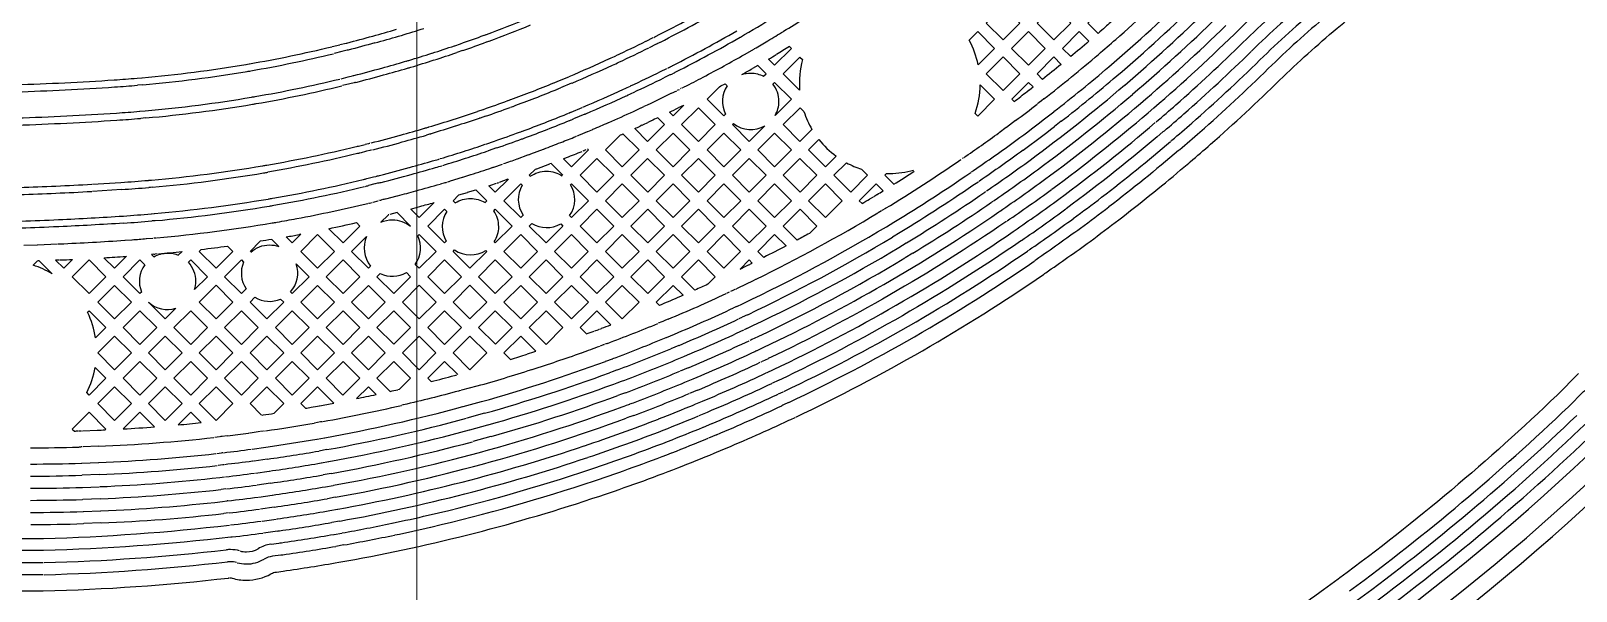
# Model space of a CAD drawing. Extents: x 3664 to 3837, y -413 to -292.
# Drawn here: x 3788.28 to 3798.01, y -335.32 to -331.79 of the extents above; entities that cross this region are included whole.
import ezdxf

# ---------------------------------------------------------------- set-up
doc = ezdxf.new("R2010")
doc.units = 0
doc.layers.add('gbr-dxf_layer0', color=7, linetype='Continuous')
doc.layers.add('gbr-outline-dxf_layer1', color=2, linetype='Continuous')
doc.layers.add('備註', color=1, linetype='Continuous', lineweight=9)

msp = doc.modelspace()

# ---------------------------------------------------------------- linework, layer by layer
at = {"layer": 'gbr-dxf_layer0', "color": 6}
for p, q in [((3792.1575, -331.8574), (3792.2036, -331.8349)), ((3792.2497, -332.0481), (3792.2896, -332.0288)), ((3791.6029, -332.1088), (3791.671, -332.0807)), ((3791.6882, -332.1223), (3791.6193, -332.1507)), ((3791.0993, -332.2989), (3791.1325, -332.287)), ((3791.6855, -332.3041), (3791.7555, -332.275)), ((3791.7718, -332.317), (3791.702, -332.346)), ((3790.3465, -332.5178), (3790.3883, -332.5071)), ((3790.3893, -332.5069), (3790.4097, -332.5018)), ((3791.1497, -332.5059), (3791.203, -332.4869)), ((3790.3986, -332.5509), (3790.3568, -332.5616)), ((3790.4004, -332.7228), (3790.4407, -332.7126)), ((3790.4415, -332.7124), (3790.4566, -332.7086)), ((3788.8547, -332.792), (3788.6718, -332.8034)), ((3788.6728, -332.7582), (3788.8502, -332.7472)), ((3789.0253, -332.7337), (3789.0334, -332.7331)), ((3789.0356, -332.778), (3789.028, -332.7787)), ((3789.0349, -332.733), (3789.041, -332.7323)), ((3789.0475, -332.7769), (3789.0381, -332.7779)), ((3790.4508, -332.7564), (3790.4106, -332.7666)), ((3789.045, -332.9448), (3789.0606, -332.9433)), ((3789.0665, -332.988), (3789.0477, -332.9898))]:
    msp.add_line(p, q, dxfattribs=at)
at = {"layer": 'gbr-dxf_layer0', "color": 5}
for p, q in [((3790.1811, -331.8914), (3790.2298, -331.8792)), ((3790.2416, -331.9226), (3790.1939, -331.9346)), ((3790.953, -331.8856), (3790.9887, -331.8732)), ((3791.0027, -331.916), (3790.9669, -331.9284)), ((3788.9546, -332.0898), (3788.984, -332.0873)), ((3788.9889, -332.132), (3788.9566, -332.1348)), ((3790.2375, -332.0933), (3790.282, -332.0822)), ((3790.292, -332.126), (3790.2475, -332.1372)), ((3790.2828, -332.082), (3790.3091, -332.0753)), ((3788.9705, -332.2987), (3789.004, -332.2957)), ((3789.0071, -332.3406), (3788.9762, -332.3434))]:
    msp.add_line(p, q, dxfattribs=at)
at = {"layer": 'gbr-dxf_layer0'}
for p, q in [((3792.7786, -331.9403), (3792.8407, -331.9045)), ((3793.1248, -332.1664), (3793.0211, -332.0627)), ((3792.318, -332.185), (3792.3508, -332.1692)), ((3792.3643, -332.1633), (3792.369, -332.1606)), ((3792.385, -332.1519), (3792.3952, -332.1466)), ((3794.5711, -332.1632), (3794.5845, -332.1529)), ((3794.6472, -332.2328), (3794.6325, -332.2442)), ((3794.6626, -332.2209), (3794.6477, -332.2324)), ((3792.0796, -332.2991), (3792.0908, -332.294)), ((3792.127, -332.2768), (3792.1446, -332.2685)), ((3792.3938, -332.2613), (3792.361, -332.277)), ((3794.6323, -332.2444), (3794.6221, -332.2526)), ((3794.6838, -332.3337), (3794.7256, -332.3012)), ((3791.7449, -332.4453), (3791.7897, -332.4265)), ((3791.7917, -332.4256), (3791.8113, -332.4175)), ((3792.1321, -332.3868), (3792.1209, -332.392)), ((3792.1898, -332.3595), (3792.1695, -332.3691)), ((3794.4258, -332.4009), (3794.3808, -332.4336)), ((3794.4839, -332.3576), (3794.4268, -332.4001)), ((3794.7719, -332.3617), (3794.7302, -332.3942)), ((3791.2, -332.6503), (3791.2536, -332.6312)), ((3791.3475, -332.5982), (3791.4145, -332.5741)), ((3791.4152, -332.5738), (3791.4229, -332.571)), ((3791.4245, -332.5704), (3791.4325, -332.5675)), ((3791.4329, -332.5674), (3791.5127, -332.5373)), ((3794.1449, -332.5997), (3794.1437, -332.6007)), ((3790.9275, -332.7372), (3791.0022, -332.714)), ((3791.0033, -332.7137), (3791.0549, -332.6976)), ((3791.2865, -332.7273), (3791.2329, -332.7464)), ((3791.5504, -332.6316), (3791.4676, -332.6629)), ((3790.9172, -332.7403), (3790.9256, -332.7378)), ((3791.0839, -332.795), (3791.0323, -332.8111)), ((3793.591, -332.8364), (3793.6119, -332.8238)), ((3790.4395, -332.8708), (3790.4701, -332.863)), ((3790.4835, -332.8596), (3790.489, -332.8583)), ((3793.566, -332.8511), (3793.5901, -332.8369)), ((3793.6652, -332.9103), (3793.6421, -332.9242)), ((3790.5332, -332.9523), (3790.4876, -332.9978)), ((3790.5389, -332.9508), (3790.5344, -332.952)), ((3793.6402, -332.9253), (3793.6184, -332.9382)), ((3793.6713, -333.0258), (3793.7183, -332.9972)), ((3788.8784, -333.1111), (3788.921, -333.1084)), ((3789.0133, -333.1008), (3789.0514, -333.0975)), ((3789.0595, -333.0969), (3789.0728, -333.0958)), ((3789.9847, -333.0732), (3789.9755, -333.075)), ((3790.3037, -333.1817), (3790.3979, -333.0875)), ((3793.757, -333.0629), (3793.71, -333.0914)), ((3788.2399, -333.1428), (3788.3249, -333.1396)), ((3788.3263, -333.1396), (3788.4524, -333.1344)), ((3789.0587, -333.1989), (3789.0433, -333.2002)), ((3789.0799, -333.1972), (3789.0667, -333.1983)), ((3793.75, -333.1563), (3793.7964, -333.1282)), ((3793.837, -333.1927), (3793.7887, -333.222)), ((3788.326, -333.2412), (3788.2983, -333.2689)), ((3788.4592, -333.2358), (3788.4404, -333.2366)), ((3788.4652, -333.2358), (3788.4598, -333.2358)), ((3792.7033, -333.4276), (3792.6885, -333.4347)), ((3792.7178, -333.4207), (3792.7038, -333.4273)), ((3792.7288, -333.5285), (3792.7651, -333.5112)), ((3792.7969, -333.5805), (3792.7629, -333.5967)), ((3791.8344, -333.6821), (3791.8553, -333.6748)), ((3791.8574, -333.6739), (3791.8634, -333.6716)), ((3791.8659, -333.6706), (3791.8775, -333.6664)), ((3792.2562, -333.6257), (3792.2346, -333.6346)), ((3792.2691, -333.6205), (3792.2569, -333.6254)), ((3792.2965, -333.6091), (3792.2706, -333.6198)), ((3792.7932, -333.6667), (3792.8304, -333.6493)), ((3791.913, -333.7616), (3791.9014, -333.7658)), ((3792.2856, -333.7239), (3792.3361, -333.703)), ((3792.3643, -333.7738), (3792.3137, -333.7947)), ((3792.8617, -333.7188), (3792.8245, -333.7362)), ((3792.8572, -333.805), (3792.8952, -333.7876)), ((3791.9035, -333.8736), (3791.9255, -333.8659)), ((3791.9259, -333.8657), (3791.9479, -333.8576)), ((3792.3441, -333.865), (3792.3949, -333.8438)), ((3792.9259, -333.8574), (3792.888, -333.8747)), ((3790.9539, -333.9625), (3790.9659, -333.9593)), ((3791.9498, -333.9381), (3791.9277, -333.9459)), ((3791.976, -333.9284), (3791.9514, -333.9376)), ((3792.4233, -333.9145), (3792.3724, -333.9357)), ((3792.4027, -334.0059), (3792.4541, -333.9845)), ((3790.5958, -334.0524), (3790.6047, -334.0504)), ((3791.0933, -334.0298), (3790.995, -334.0566)), ((3791.9558, -334.017), (3791.9749, -334.0101)), ((3791.9766, -334.0094), (3792.0028, -334)), ((3792.0024, -334.0812), (3791.9805, -334.0891)), ((3792.0275, -334.0721), (3792.0041, -334.0805)), ((3792.4825, -334.0552), (3792.4311, -334.0767)), ((3792.9904, -333.9958), (3792.9544, -334.0122)), ((3792.992, -334.079), (3793.0216, -334.0657)), ((3789.6643, -334.1407), (3789.7365, -334.2129)), ((3790.0497, -334.1637), (3790.0884, -334.1566)), ((3790.089, -334.1565), (3790.0988, -334.1545)), ((3790.6283, -334.1492), (3790.6194, -334.1512)), ((3791.0067, -334.1591), (3791.1212, -334.1279)), ((3792.0083, -334.1603), (3792.0267, -334.1536)), ((3792.0283, -334.153), (3792.0555, -334.1431)), ((3792.4614, -334.1469), (3792.5133, -334.1252)), ((3789.7411, -334.2123), (3789.744, -334.2118)), ((3790.1082, -334.2563), (3790.0694, -334.2634)), ((3790.1179, -334.2543), (3790.1103, -334.2559)), ((3791.1402, -334.2017), (3791.0286, -334.2321)), ((3791.0476, -334.3062), (3791.1623, -334.2747)), ((3792.0542, -334.2247), (3792.0331, -334.2323)), ((3792.0806, -334.215), (3792.056, -334.224)), ((3792.5418, -334.1959), (3792.4899, -334.2176)), ((3792.5191, -334.2883), (3792.5725, -334.2659)), ((3788.5883, -334.3125), (3788.5951, -334.3123)), ((3788.5966, -334.3123), (3788.6025, -334.3121)), ((3789.473, -334.3495), (3789.4422, -334.3533)), ((3789.5205, -334.3442), (3789.4899, -334.3478)), ((3789.7276, -334.3169), (3789.6642, -334.3258)), ((3789.7489, -334.3138), (3789.7326, -334.3161)), ((3789.7559, -334.3128), (3789.7536, -334.3131)), ((3790.0867, -334.364), (3790.1337, -334.3553)), ((3791.1814, -334.3485), (3791.0666, -334.38)), ((3792.601, -334.3366), (3792.5501, -334.3579)), ((3788.5989, -334.4139), (3788.5878, -334.4141)), ((3788.6075, -334.4136), (3788.6017, -334.4138)), ((3788.7073, -334.4095), (3788.6131, -334.4133)), ((3789.455, -334.4544), (3789.485, -334.4507)), ((3789.6769, -334.4269), (3789.7635, -334.4147)), ((3790.1463, -334.4305), (3790.0993, -334.4392)), ((3788.605, -334.5157), (3788.7093, -334.5116)), ((3789.4929, -334.5265), (3789.463, -334.5302)), ((3789.7728, -334.4903), (3789.6896, -334.5021)), ((3789.6992, -334.5779), (3789.7848, -334.5659)), ((3790.1134, -334.5141), (3790.1589, -334.5058)), ((3788.7146, -334.5876), (3788.6067, -334.5919)), ((3788.6104, -334.6681), (3788.7154, -334.664)), ((3789.4741, -334.6057), (3789.5035, -334.6021)), ((3789.7941, -334.6415), (3789.7085, -334.6535)), ((3790.1746, -334.5804), (3790.1258, -334.5893)), ((3790.1402, -334.6642), (3790.1882, -334.6555)), ((3788.7207, -334.74), (3788.612, -334.7443)), ((3789.5114, -334.6779), (3789.4821, -334.6815)), ((3789.492, -334.7572), (3789.5182, -334.754)), ((3789.72, -334.7291), (3789.8042, -334.7171)), ((3790.2005, -334.7307), (3790.1525, -334.7394)), ((3788.6158, -334.8205), (3788.7238, -334.8162)), ((3789.5294, -334.8294), (3789.4997, -334.833)), ((3789.817, -334.7922), (3789.7294, -334.8047)), ((3789.7409, -334.8802), (3789.8282, -334.8679)), ((3790.1669, -334.8143), (3790.2155, -334.8056)), ((3788.7255, -334.8924), (3788.6174, -334.8967)), ((3789.8376, -334.9435), (3789.7502, -334.9558)), ((3790.2277, -334.8808), (3790.1791, -334.8895)), ((3790.1934, -334.9644), (3790.2424, -334.9557)), ((3782.8047, -334.9899), (3788.3629, -334.9899)), ((3789.7968, -335.0265), (3789.8463, -335.0194)), ((3790.2544, -335.031), (3790.2054, -335.0397)), ((3788.3615, -335.0661), (3782.8033, -335.0661)), ((3782.8047, -335.1423), (3788.3629, -335.1423)), ((3789.8593, -335.0945), (3789.8064, -335.1021)), ((3788.3615, -335.2185), (3782.8033, -335.2185))]:
    msp.add_line(p, q, dxfattribs=at)
at = {"layer": 'gbr-dxf_layer0', "linetype": 'Continuous'}
for points in [[(3822.6262, -324.4827, -0.006517), (3822.6262, -324.4869), (3822.6262, -331.107, -0.014829), (3822.6265, -331.1174, -0.014825), (3822.6262, -331.1278), (3822.6262, -333.1459, -0.414217), (3821.8297, -333.9424), (3800.7131, -333.9424, 0.196007), (3798.8231, -334.7131, -0.196002), (3788.4083, -338.9589), (3782.908, -338.9589, -0.196002), (3772.4932, -334.7131, 0.196006), (3770.6032, -333.9424), (3741.237, -333.9424)], [(3795.5235, -332.6685), (3795.575, -332.6249, 0.007181), (3795.5844, -332.6168, 0.003762), (3795.7122, -332.5068, 0.013202), (3796.147, -332.1027, -0.019188), (3796.5084, -331.7758, -0.017376), (3796.8562, -331.504, -0.028643), (3797.467, -331.1116, -0.025765), (3798.0528, -330.82)], [(3795.0725, -332.0178, 0.016929), (3795.5949, -331.5402, -0.039633), (3796.3405, -330.9042)], [(3795.1717, -332.1336, 0.016939), (3795.702, -331.6487, -0.039703), (3796.4307, -331.0274)], [(3792.9289, -331.9706), (3792.9672, -332.0088), (3793.0732, -331.9029), (3793.0613, -331.891, -0.002666), (3792.9785, -331.941)], [(3792.7599, -332.0675, -0.08125), (3792.8166, -332.0582, -0.119612), (3792.898, -332.078), (3792.9133, -332.0627), (3792.8608, -332.0102), (3792.8284, -332.0289)], [(3793.0211, -332.0627), (3793.127, -331.9568), (3793.1433, -331.973, 0.085967), (3793.1248, -332.1664)], [(3792.9699, -332.3259, 0.133358), (3792.9944, -332.236, 0.166774), (3792.9569, -332.1269)], [(3794.4598, -332.2225), (3794.4747, -332.2374, 0.002585), (3794.5581, -332.1736), (3794.5696, -332.1644)], [(3791.8137, -332.4165, 0.009631), (3791.8181, -332.4147, -0.030326), (3791.8236, -332.4121, 0.002935), (3791.9206, -332.3704)], [(3792.0869, -332.4075), (3792.1679, -332.4884), (3792.2741, -332.3822), (3792.2316, -332.3397, -0.001278), (3792.1913, -332.3587)], [(3792.7015, -332.3823), (3792.7074, -332.3764, 0.306932), (3792.9065, -332.3894)], [(3795.4189, -332.4238, -0.011017), (3795.4126, -332.4289, -0.017723), (3794.8025, -332.9132)], [(3791.6219, -332.4949, 0.002787), (3791.715, -332.4579, -0.030504), (3791.7206, -332.4553)], [(3791.7264, -332.4529, -0.043858), (3791.7345, -332.4495, 0.002841), (3791.7441, -332.4456)], [(3794.5314, -332.5445, -0.007966), (3794.2576, -332.7381, 0.014724), (3794.2524, -332.7421)], [(3795.5177, -332.5398, -0.00794), (3795.5096, -332.5466, -0.012639), (3795.0722, -332.9012)], [(3791.0558, -332.6973, 0.004254), (3791.1849, -332.6551, -0.032257), (3791.191, -332.653, 0.017147), (3791.1994, -332.6505)], [(3791.4226, -332.7021), (3791.4289, -332.7084, -0.154617), (3791.5313, -332.676, -0.14904), (3791.6305, -332.7062)], [(3793.8426, -332.6723, -0.066884), (3793.6923, -332.6925, -0.009735), (3793.6704, -332.692), (3793.6604, -332.7021)], [(3793.6604, -332.7021), (3793.7172, -332.7588, 0.003759), (3793.8468, -332.6765)], [(3794.2045, -332.6826, -0.022082), (3794.2071, -332.6807, -0.010991), (3794.2136, -332.6758)], [(3794.9534, -333.1182, 0.005043), (3795.1342, -332.9821, 0.011119), (3795.5236, -332.6685)], [(3790.9432, -332.8621), (3790.9569, -332.8758, -0.142879), (3791.0525, -332.8479, -0.135679), (3791.1438, -332.8732), (3791.1549, -332.8621), (3791.0869, -332.7941)], [(3794.2487, -332.7447, -0.023403), (3794.246, -332.7468, -0.013802), (3793.7578, -333.0624)], [(3793.7975, -333.1275, 0.013845), (3794.2907, -332.8086, -0.005437), (3794.2968, -332.8042)], [(3790.5158, -332.8517, -0.018186), (3790.5192, -332.8508), (3790.5917, -332.8319)], [(3790.6758, -332.9144, 0.001692), (3790.7342, -332.8984, 0.002762), (3790.8239, -332.8735)], [(3792.9601, -333.9259, 0.039983), (3794.4702, -333.0558, -0.047598), (3794.4759, -333.0513, 0.007911), (3794.7574, -332.8517)], [(3793.5006, -332.8619), (3793.5183, -332.8797, 0.001368), (3793.5648, -332.8518)], [(3790.4876, -332.9978, -0.105619), (3790.5602, -332.9823, -0.175292), (3790.674, -333.0235)], [(3792.8955, -333.7875, 0.039855), (3794.38, -332.9325, -0.008237), (3794.3854, -332.9284)], [(3794.426, -332.9933, -0.021145), (3794.4234, -332.9951, -0.039884), (3792.9273, -333.8567)], [(3788.4571, -333.1342), (3788.4662, -333.1342, 0.005405), (3788.8766, -333.1112)], [(3789.8452, -333.1505), (3789.8006, -333.1059, -0.002036), (3789.7281, -333.1177), (3789.6643, -333.1816)], [(3790.3979, -333.0875, 0.286125), (3790.4235, -333.2738), (3790.4097, -333.2877), (3790.3037, -333.1817)], [(3794.5202, -333.1135, -0.036943), (3794.5158, -333.1169, -0.040069), (3792.9919, -333.9951)], [(3794.8928, -333.0362, -0.007682), (3794.6139, -333.2342, -0.018214), (3794.6028, -333.2424)], [(3789.0433, -333.2002), (3789.0584, -333.2153, -0.129024), (3789.1457, -333.1924, -0.097333), (3789.2129, -333.2056), (3789.2363, -333.1823)], [(3789.6688, -333.1861, -0.184441), (3789.7873, -333.1408, -0.083203), (3789.8452, -333.1505)], [(3793.039, -333.1473, -0.003858), (3792.8988, -333.2193), (3792.8612, -333.1817)], [(3793.1004, -334.2254, 0.040089), (3794.6605, -333.3265, 0.014722), (3794.6742, -333.3164, 0.007609), (3794.9531, -333.1185)], [(3789.3156, -333.4225, 0.074792), (3789.3235, -333.3702, 0.188156), (3789.2765, -333.2498)], [(3792.3907, -333.4582, -0.003565), (3792.257, -333.5155), (3792.2422, -333.5217), (3792.2219, -333.5013)], [(3795.088, -336.8932, 0.071775), (3798.4378, -334.4461, -0.196004), (3800.5886, -333.5688), (3818.5752, -333.5688, -0.039333), (3818.8253, -333.5889, 0.026073), (3819.025, -333.6122, 0.028754), (3819.0905, -333.6161)], [(3791.7424, -333.6613), (3791.7823, -333.7012, 0.001295), (3791.8303, -333.6836)], [(3791.8958, -333.768), (3791.8943, -333.7687, -0.031751), (3791.8883, -333.7709), (3791.8689, -333.7776)], [(3791.2628, -333.8209), (3791.3036, -333.8617, 0.00272), (3791.4091, -333.8285)], [(3792.455, -333.9841, 0.009864), (3792.843, -333.8122, -0.017191), (3792.8561, -333.8055)], [(3796.5879, -335.3198, 0.032208), (3797.9649, -334.16), (3798.0604, -334.0645, -0.092767), (3798.0719, -334.0565, -0.023334), (3798.3217, -333.8355)], [(3790.4634, -333.9807), (3790.5464, -334.0637, 0.001246), (3790.5942, -334.0528)], [(3798.0296, -333.9514), (3797.8934, -334.0873, -0.0322), (3796.5269, -335.2384), (3796.5147, -335.2475), (3796.4238, -335.3138, -0.005662), (3796.167, -335.4947, -0.040494), (3794.2214, -336.6161), (3794.1982, -336.6267, -0.007938), (3793.7967, -336.8081, -0.002894), (3793.6496, -336.8708), (3793.5988, -336.8919, -0.008961), (3793.136, -337.0743), (3793.102, -337.0865, -0.04422), (3790.7367, -337.7311), (3790.6798, -337.741), (3790.5978, -337.755)], [(3790.7833, -333.9808), (3790.8043, -334.0018, 0.003695), (3790.9502, -333.9636)], [(3792.9157, -333.9465, -0.038013), (3792.9207, -333.9438), (3792.9598, -333.926)], [(3789.7479, -334.2113, 0.001703), (3789.8155, -334.2015), (3789.8763, -334.1407), (3789.7703, -334.0348), (3789.6643, -334.1407)], [(3790.9935, -334.057), (3790.9843, -334.0595, -0.033476), (3790.9779, -334.0614, -0.008666), (3790.63, -334.1488)], [(3792.9522, -334.0135, -0.032739), (3792.9478, -334.0157, -0.010086), (3792.5427, -334.1955)], [(3789.984, -334.1407), (3790.0133, -334.17, 0.000949), (3790.0488, -334.1639)], [(3793.0544, -334.1344), (3793.0237, -334.1483, -0.015123), (3793.0136, -334.1535)], [(3788.7032, -334.308, 0.001243), (3788.752, -334.3059), (3788.7573, -334.3006), (3788.6513, -334.1946), (3788.5454, -334.3005)], [(3792.5876, -334.4528), (3792.6415, -334.4302, 0.010107), (3793.0568, -334.2458)], [(3788.5454, -334.3005), (3788.5582, -334.3133, 0.000748), (3788.5851, -334.3125)], [(3788.6087, -334.3118, -0.015864), (3788.6117, -334.3117), (3788.7016, -334.3081)], [(3789.5394, -335.2384, -0.073026), (3789.5513, -335.2402, 0.071172), (3789.6416, -335.2531, 0.125485), (3789.7959, -335.2137, 0.018871), (3789.8051, -335.2087, -0.098204), (3789.8203, -335.2033, 0.019068), (3789.8307, -335.2016), (3789.8729, -335.1955, 0.007885), (3790.2229, -335.1401), (3790.2739, -335.1312, 0.036587), (3791.866, -334.7228, 0.012244), (3792.357, -334.5455, 0.005531), (3792.5874, -334.4528)], [(3789.6856, -334.5028, -0.035931), (3789.6802, -334.5035, -0.004248), (3789.5032, -334.5256)], [(3779.4063, -334.7883, 0.01338), (3779.9857, -334.9536, 0.008369), (3780.3519, -335.0418, 0.056686), (3782.8013, -335.3204), (3788.3621, -335.3204)], [(3789.8334, -334.8672, -0.0222), (3789.8366, -334.8666, 0.007644), (3790.1659, -334.8144)], [(3789.5494, -334.9809, -0.009048), (3789.5428, -334.9815, -0.022811), (3788.3639, -335.0661)], [(3788.3623, -335.3207, 0.022125), (3789.5284, -335.2394, 0.012255), (3789.5351, -335.2386)]]:
    msp.add_lwpolyline(points, format="xyb", dxfattribs=at)
for points in [[(3794.2999, -331.743), (3794.4059, -331.637), (3794.5118, -331.7429), (3794.4058, -331.8489)], [(3794.6196, -331.7429), (3794.7256, -331.6369), (3794.8316, -331.743), (3794.7256, -331.8489)], [(3794.4597, -331.9028), (3794.5657, -331.7968), (3794.6717, -331.9028), (3794.5657, -332.0088)], [(3794.2999, -332.0626), (3794.4058, -331.9567), (3794.5119, -332.0627), (3794.4059, -332.1686)], [(3792.3818, -332.3822), (3792.4877, -332.2763), (3792.5937, -332.3823), (3792.4878, -332.4882)], [(3792.2218, -332.5423), (3792.328, -332.4361), (3792.4339, -332.5421), (3792.3277, -332.6483)], [(3792.5417, -332.5421), (3792.6476, -332.4362), (3792.7536, -332.5422), (3792.6477, -332.6482)], [(3792.8614, -332.5422), (3792.9673, -332.4364), (3793.0732, -332.5423), (3792.9673, -332.6482)], [(3791.7424, -332.7021), (3791.8484, -332.5961), (3791.9543, -332.702), (3791.8483, -332.808)], [(3792.062, -332.702), (3792.1679, -332.5962), (3792.2738, -332.7021), (3792.168, -332.808)], [(3792.3816, -332.7021), (3792.4878, -332.596), (3792.5938, -332.702), (3792.4877, -332.8082)], [(3792.7016, -332.7021), (3792.8075, -332.5961), (3792.9134, -332.702), (3792.8075, -332.808)], [(3793.0212, -332.702), (3793.127, -332.5962), (3793.233, -332.7022), (3793.1272, -332.808)], [(3791.9022, -332.8619), (3792.0081, -332.7559), (3792.1141, -332.8619), (3792.0081, -332.9678)], [(3792.2219, -332.8619), (3792.3277, -332.756), (3792.4338, -332.8621), (3792.3279, -332.9679)], [(3792.5416, -332.8621), (3792.6477, -332.7559), (3792.7536, -332.8619), (3792.6475, -332.968)], [(3792.8614, -332.8619), (3792.9673, -332.7559), (3793.0733, -332.8619), (3792.9673, -332.9679)], [(3793.181, -332.8619), (3793.2869, -332.756), (3793.3928, -332.8619), (3793.2869, -332.9678)], [(3791.7423, -333.0218), (3791.8483, -332.9158), (3791.9542, -333.0217), (3791.8482, -333.1277)], [(3792.062, -333.0217), (3792.168, -332.9157), (3792.2741, -333.0218), (3792.1681, -333.1278)], [(3792.3818, -333.0218), (3792.4877, -332.916), (3792.5936, -333.0219), (3792.4877, -333.1277)], [(3792.7013, -333.0219), (3792.8075, -332.9157), (3792.9134, -333.0218), (3792.8073, -333.1279)], [(3789.9841, -333.1816), (3790.0899, -333.0757), (3790.1959, -333.1817), (3790.0901, -333.2876)], [(3791.2627, -333.1816), (3791.3686, -333.0758), (3791.4746, -333.1817), (3791.3687, -333.2876)], [(3791.5823, -333.1817), (3791.6884, -333.0757), (3791.7943, -333.1816), (3791.6882, -333.2877)], [(3791.9021, -333.1816), (3792.0081, -333.0756), (3792.1142, -333.1817), (3792.0082, -333.2877)], [(3792.2219, -333.1817), (3792.3279, -333.0757), (3792.4338, -333.1816), (3792.3278, -333.2876)], [(3792.5416, -333.1816), (3792.6475, -333.0757), (3792.7535, -333.1817), (3792.6476, -333.2876)], [(3788.5453, -333.3415), (3788.6513, -333.2355), (3788.7573, -333.3415), (3788.6513, -333.4475)], [(3790.1439, -333.3415), (3790.2498, -333.2356), (3790.3558, -333.3416), (3790.2499, -333.4474)], [(3790.7833, -333.3414), (3790.8892, -333.2356), (3790.995, -333.3414), (3790.8892, -333.4473)], [(3791.1028, -333.3415), (3791.2088, -333.2355), (3791.3148, -333.3415), (3791.2088, -333.4475)], [(3791.4226, -333.3415), (3791.5284, -333.2356), (3791.6344, -333.3415), (3791.5285, -333.4474)], [(3791.7421, -333.3415), (3791.8482, -333.2355), (3791.9543, -333.3416), (3791.8482, -333.4477)], [(3792.0621, -333.3416), (3792.1681, -333.2356), (3792.274, -333.3415), (3792.168, -333.4475)], [(3788.7052, -333.5014), (3788.8112, -333.3954), (3788.9172, -333.5014), (3788.8112, -333.6074)], [(3789.3445, -333.5014), (3789.4505, -333.3953), (3789.5566, -333.5013), (3789.4505, -333.6074)], [(3789.9841, -333.5014), (3790.0901, -333.3954), (3790.196, -333.5013), (3790.09, -333.6073)], [(3790.3038, -333.5013), (3790.4097, -333.3955), (3790.5156, -333.5014), (3790.4097, -333.6073)], [(3790.6233, -333.5014), (3790.7294, -333.3953), (3790.8353, -333.5012), (3790.7292, -333.6072)], [(3790.9431, -333.5012), (3791.0489, -333.3953), (3791.155, -333.5014), (3791.0491, -333.6072)], [(3791.2627, -333.5014), (3791.3687, -333.3954), (3791.4746, -333.5013), (3791.3686, -333.6073)], [(3791.5824, -333.5013), (3791.6882, -333.3954), (3791.7944, -333.5015), (3791.6885, -333.6074)], [(3791.9021, -333.5015), (3792.0082, -333.3954), (3792.1141, -333.5013), (3792.008, -333.6074)], [(3788.8651, -333.6612), (3788.9711, -333.5553), (3789.077, -333.6611), (3788.971, -333.7671)], [(3789.1847, -333.6611), (3789.2906, -333.5552), (3789.3966, -333.6612), (3789.2907, -333.7672)], [(3789.5044, -333.6612), (3789.6104, -333.5552), (3789.7165, -333.6612), (3789.6104, -333.7672)], [(3789.8242, -333.6612), (3789.9302, -333.5552), (3790.0361, -333.6612), (3789.9301, -333.7671)], [(3790.1439, -333.6612), (3790.2499, -333.5552), (3790.3558, -333.6611), (3790.2499, -333.7671)], [(3790.4636, -333.6611), (3790.5695, -333.5553), (3790.6753, -333.6611), (3790.5694, -333.767)], [(3790.7831, -333.6611), (3790.8892, -333.555), (3790.9952, -333.6611), (3790.8891, -333.7672)], [(3791.103, -333.6611), (3791.2088, -333.5552), (3791.3147, -333.6611), (3791.2089, -333.767)], [(3791.4225, -333.6611), (3791.5285, -333.5552), (3791.6346, -333.6613), (3791.5286, -333.7673)], [(3788.7053, -333.821), (3788.8112, -333.7151), (3788.9171, -333.821), (3788.8112, -333.9269)], [(3789.0248, -333.821), (3789.1308, -333.715), (3789.2369, -333.821), (3789.1309, -333.927)], [(3789.3446, -333.821), (3789.4505, -333.7151), (3789.5566, -333.8211), (3789.4506, -333.927)], [(3789.6643, -333.8211), (3789.7703, -333.7151), (3789.8763, -333.821), (3789.7703, -333.927)], [(3789.984, -333.821), (3790.09, -333.715), (3790.196, -333.821), (3790.09, -333.927)], [(3790.3037, -333.821), (3790.4097, -333.715), (3790.5155, -333.8208), (3790.4095, -333.9268)], [(3790.6233, -333.8208), (3790.7292, -333.715), (3790.8352, -333.8211), (3790.7294, -333.9269)], [(3790.943, -333.8211), (3791.0491, -333.715), (3791.155, -333.8209), (3791.0489, -333.9269)], [(3788.8651, -333.9808), (3788.971, -333.8749), (3789.077, -333.9809), (3788.9711, -334.0868)], [(3789.1847, -333.9809), (3789.2907, -333.8749), (3789.3967, -333.9809), (3789.2908, -334.0869)], [(3789.5045, -333.9809), (3789.6104, -333.875), (3789.7164, -333.9809), (3789.6104, -334.0868)], [(3789.8241, -333.9809), (3789.9301, -333.8749), (3790.0361, -333.9809), (3789.9301, -334.0869)], [(3790.1439, -333.9809), (3790.2499, -333.8749), (3790.3556, -333.9807), (3790.2496, -334.0866)], [(3788.7051, -334.1407), (3788.8112, -334.0347), (3788.9172, -334.1407), (3788.8112, -334.2467)], [(3789.025, -334.1407), (3789.1309, -334.0348), (3789.2369, -334.1408), (3789.131, -334.2467)], [(3789.3446, -334.1408), (3789.4506, -334.0348), (3789.5565, -334.1407), (3789.4505, -334.2467)]]:
    msp.add_lwpolyline(points, close=True, dxfattribs=at)
for points in [[(3794.9394, -331.743), (3795.0452, -331.6371), (3795.1169, -331.7087, -0.002236), (3795.0491, -331.7688, -0.001491), (3795.0043, -331.8079)], [(3794.7795, -331.9028), (3794.8855, -331.7968), (3794.9464, -331.8577, -0.003684), (3794.8313, -331.9546)], [(3794.6196, -332.0627), (3794.7256, -331.9567), (3794.7722, -332.0033, -0.003692), (3794.6547, -332.0978)], [(3792.5416, -332.2225), (3792.6201, -332.1439, 0.001163), (3792.6557, -332.1248), (3792.6685, -332.1376, 0.272087), (3792.6585, -332.3175), (3792.6476, -332.3284)], [(3793.0211, -332.3825), (3793.1271, -332.2765), (3793.1516, -332.301, 0.054225), (3793.2024, -332.4131), (3793.127, -332.4884)], [(3791.9022, -332.5423), (3791.9965, -332.448, 0.000621), (3792.0126, -332.4409), (3792.114, -332.5423), (3792.0081, -332.6482)], [(3793.1809, -332.5423), (3793.2463, -332.4769, 0.066139), (3793.3541, -332.5811), (3793.2869, -332.6483)], [(3793.3408, -332.7022), (3793.4199, -332.623, 0.045426), (3793.5146, -332.664), (3793.5527, -332.7021), (3793.4467, -332.8081)], [(3791.2627, -332.8621), (3791.3688, -332.756), (3791.3774, -332.7647, 0.286599), (3791.3837, -332.9529), (3791.3686, -332.968)], [(3791.6767, -332.9561, 0.298571), (3791.6831, -332.7613), (3791.6885, -332.756), (3791.7944, -332.8619), (3791.6884, -332.9679)], [(3790.7833, -333.0219), (3790.8893, -332.9159), (3790.9029, -332.9296, 0.285031), (3790.8999, -333.1171), (3790.8892, -333.1278)], [(3791.1993, -332.9254), (3791.2088, -332.916), (3791.3147, -333.0219), (3791.2088, -333.1277), (3791.2024, -333.1213, 0.142876), (3791.2303, -333.0257, 0.150996)], [(3793.0212, -333.0218), (3793.1272, -332.9158), (3793.2331, -333.0217), (3793.186, -333.0688, -0.002148), (3793.1094, -333.11)], [(3790.1603, -333.0383, 0.004872), (3790.3343, -333.0002), (3790.3559, -333.0218), (3790.2498, -333.1279)], [(3791.4225, -333.0219), (3791.4388, -333.0056, 0.274688), (3791.6204, -333.0076), (3791.6345, -333.0218), (3791.5284, -333.1279)], [(3790.7051, -333.2632, 0.271327), (3790.721, -333.0842), (3790.7294, -333.0758), (3790.8353, -333.1817), (3790.7294, -333.2876)], [(3789.3447, -333.1817), (3789.3574, -333.1689, 0.004564), (3789.5229, -333.148), (3789.5565, -333.1816), (3789.4505, -333.2876)], [(3790.9431, -333.1817), (3790.9522, -333.1725, 0.301336), (3791.1486, -333.1753), (3791.1549, -333.1816), (3791.0489, -333.2876)], [(3788.8651, -333.3415), (3788.9709, -333.2356), (3789.0015, -333.2662, 0.258833), (3788.9811, -333.4375), (3788.9711, -333.4475)], [(3789.5044, -333.3414), (3789.6104, -333.2354), (3789.6238, -333.2488, 0.254473), (3789.6399, -333.418), (3789.6104, -333.4474)], [(3792.3817, -333.3415), (3792.4877, -333.2355), (3792.5937, -333.3415), (3792.5464, -333.3887, -0.002193), (3792.4655, -333.4253)], [(3790.4635, -333.3416), (3790.4843, -333.3209, 0.245099), (3790.6486, -333.3144), (3790.6756, -333.3414), (3790.5695, -333.4475)], [(3789.6643, -333.5013), (3789.695, -333.4706, 0.241848), (3789.8571, -333.4821), (3789.8763, -333.5014), (3789.7703, -333.6073)]]:
    msp.add_lwpolyline(points, format="xyb", close=True, dxfattribs=at)
at = {"layer": 'gbr-dxf_layer0', "color": 5, "linetype": 'Continuous'}
for points in [[(3790.2307, -331.8789), (3790.2688, -331.8695, -0.063468), (3790.2743, -331.8686, 0.005242), (3790.437, -331.8248)], [(3790.4499, -331.8679, -0.005396), (3790.2816, -331.9132, -0.057019), (3790.2766, -331.9139), (3790.2424, -331.9224)], [(3790.3294, -332.117, -0.011462), (3790.3191, -332.1192), (3790.2929, -332.1258)]]:
    msp.add_lwpolyline(points, format="xyb", dxfattribs=at)
at = {"layer": 'gbr-dxf_layer0', "linetype": 'Continuous'}
for points in [[(3794.1921, -331.8508), (3794.2461, -331.7969), (3794.3519, -331.9028), (3794.2492, -332.0055)], [(3792.9569, -332.1269), (3792.9672, -332.1166), (3793.0732, -332.2226), (3792.9699, -332.3259)], [(3794.2615, -332.132), (3794.352, -332.2225), (3794.246, -332.3285), (3794.2294, -332.3119)], [(3794.5851, -332.1524), (3794.5944, -332.1452), (3794.5657, -332.1166), (3794.4598, -332.2225)], [(3792.3044, -332.3047), (3792.328, -332.3283), (3792.3961, -332.2602)], [(3792.9065, -332.3894), (3792.8075, -332.4884), (3792.7015, -332.3823)], [(3791.6346, -332.7021), (3791.5603, -332.6278), (3791.5526, -332.6308)], [(3791.638, -332.5977), (3791.6885, -332.6482), (3791.7945, -332.5422), (3791.7891, -332.5369)], [(3791.1683, -332.7677), (3791.2088, -332.8082), (3791.2913, -332.7256)], [(3791.4658, -332.6635), (3791.4587, -332.6661), (3791.4226, -332.7021)], [(3791.0309, -332.8115), (3790.977, -332.8282), (3790.9432, -332.8621)], [(3793.6507, -332.8001), (3793.6065, -332.7559), (3793.5006, -332.8619)], [(3790.8239, -332.8735), (3790.7294, -332.968), (3790.6758, -332.9144)], [(3790.6755, -333.0219), (3790.5908, -332.9372), (3790.5443, -332.9493)], [(3789.8925, -333.0901), (3789.9302, -333.1277), (3789.9847, -333.0732)], [(3792.8612, -333.1817), (3792.9673, -333.0756), (3793.039, -333.1473)], [(3788.7449, -333.2213), (3788.8112, -333.2876), (3788.8864, -333.2124)], [(3788.4182, -333.3221), (3788.3369, -333.2408), (3788.3288, -333.2411)], [(3788.4404, -333.2366), (3788.4914, -333.2876), (3788.5469, -333.2321)], [(3789.2765, -333.2498), (3789.2908, -333.2355), (3789.3967, -333.3414), (3789.3156, -333.4225)], [(3789.9554, -333.2607), (3790.0362, -333.3415), (3789.9302, -333.4475), (3789.9199, -333.4371)], [(3792.8269, -333.2552), (3792.8073, -333.2356), (3792.7502, -333.2927)], [(3792.2219, -333.5013), (3792.3278, -333.3954), (3792.3907, -333.4582)], [(3789.1979, -333.5402), (3789.1308, -333.6073), (3789.0251, -333.5012)], [(3788.6416, -333.565), (3788.6513, -333.5552), (3788.7573, -333.6612), (3788.6917, -333.7269)], [(3791.9367, -333.6439), (3791.8482, -333.5554), (3791.7424, -333.6613)], [(3791.4643, -333.8107), (3791.3686, -333.715), (3791.2628, -333.8209)], [(3790.6063, -334.05), (3790.6755, -333.9808), (3790.5694, -333.8747), (3790.4634, -333.9807)], [(3790.9718, -333.9576), (3790.8891, -333.8749), (3790.7833, -333.9808)], [(3788.6893, -333.9128), (3788.7573, -333.9808), (3788.6513, -334.0868), (3788.6358, -334.0714)], [(3790.1924, -334.1372), (3790.09, -334.0348), (3789.984, -334.1407)], [(3790.3349, -334.1091), (3790.4095, -334.0346), (3790.4582, -334.0832)], [(3788.8656, -334.3001), (3788.9711, -334.1945), (3789.0635, -334.2869)], [(3789.2109, -334.2746), (3789.2908, -334.1947), (3789.3564, -334.2603)], [(3793.057, -334.2458), (3793.069, -334.2397), (3793.0964, -334.2272)]]:
    msp.add_lwpolyline(points, dxfattribs=at)
at = {"layer": 'gbr-dxf_layer0', "color": 6, "linetype": 'Continuous'}
for points in [[(3792.226, -331.8742, -0.046987), (3792.2222, -331.8759), (3792.1766, -331.8982)], [(3791.1469, -332.3296), (3791.113, -332.3418, -0.06914), (3791.107, -332.3435, -0.005142), (3790.9572, -332.3929)], [(3790.9563, -332.3932, -0.004564), (3790.8043, -332.4402, -0.056189), (3790.7997, -332.4421, -0.004968), (3790.7749, -332.4491)], [(3790.7859, -332.399, -0.053272), (3790.7904, -332.3974, 0.004621), (3790.9435, -332.35)], [(3791.2172, -332.5295), (3791.1645, -332.5484, -0.060985), (3791.1593, -332.5499)], [(3790.3564, -332.5617, -0.003809), (3790.3472, -332.5642, -0.068854), (3790.3412, -332.5654, -0.016463), (3789.7774, -332.6822)], [(3790.4299, -332.5436, -0.004125), (3790.4197, -332.5457), (3790.3993, -332.5508)], [(3790.861, -332.5976, -0.038777), (3790.8643, -332.5965, 0.004231), (3791.0078, -332.5519)], [(3790.4778, -332.7501, -0.003404), (3790.4668, -332.7524), (3790.4517, -332.7562)], [(3788.868, -333.0035, -0.005385), (3788.4614, -333.0263, -0.05969), (3788.4561, -333.0263, -0.003093), (3788.2229, -333.0353)]]:
    msp.add_lwpolyline(points, format="xyb", dxfattribs=at)
msp.add_lwpolyline([(3792.3121, -332.0683), (3792.3083, -332.0698), (3792.2704, -332.0881)], dxfattribs=at)
at = {"layer": 'gbr-dxf_layer0'}
for centre, radius, start, end in [((3800.5908, -336.6441), 6.7609, 129.97988, 134.3801), ((3788.2825, -324.0632), 10.3565, 311.28443, 314.35753), ((3800.5886, -336.646), 6.6845, 129.95516, 134.35306), ((3788.29, -324.0694), 9.0604, 301.49975, 303.46266), ((3788.2805, -324.0652), 10.5345, 310.4964, 314.37848), ((3800.5887, -336.646), 6.6083, 129.96053, 134.35445), ((3800.5865, -336.648), 6.5318, 129.92975, 134.32417), ((3788.2814, -324.0644), 10.687, 310.49106, 314.37449), ((3800.5864, -336.648), 6.4556, 129.93235, 134.32458), ((3788.2833, -324.0801), 9.0547, 300.83967, 301.56468), ((3793.6923, -332.1233), 0.5692, 11.93994, 28.59396), ((3788.2851, -324.0608), 10.3565, 310.46559, 311.26041), ((3788.2822, -324.0634), 10.7633, 310.48708, 314.36989), ((3788.2822, -324.0634), 10.8395, 310.48494, 314.36897), ((3788.2945, -324.0677), 9.0601, 297.78605, 299.66044), ((3788.2754, -324.0848), 9.0548, 300.28043, 300.88703), ((3788.2755, -324.0847), 9.1564, 300.54483, 300.89616), ((3788.2838, -324.0624), 10.3562, 308.02543, 310.4732), ((3788.2793, -324.0661), 10.9159, 311.37122, 314.39131), ((3788.2793, -324.0662), 10.9921, 311.36868, 314.39004), ((3788.2945, -324.0677), 9.1617, 299.17005, 299.65429), ((3788.2844, -324.0616), 10.4585, 308.01862, 310.46766), ((3788.2775, -324.0677), 11.0686, 311.38067, 314.40353), ((3788.2776, -324.0676), 11.1448, 311.38375, 314.40329), ((3788.2906, -324.0695), 9.0603, 296.96206, 297.80564), ((3793.6923, -332.1233), 0.5692, 340.64737, 359.1196), ((3788.282, -324.0637), 10.6108, 306.38561, 310.48654), ((3788.2844, -324.0616), 10.5347, 308.0152, 310.46511), ((3788.3197, -324.1011), 9.0185, 295.10802, 296.30661), ((3792.3766, -332.2132), 0.0508, 109.20768, 115.70682), ((3792.401, -332.201), 0.0508, 114.89585, 121.17952), ((3788.282, -324.0638), 10.687, 306.39088, 310.48409), ((3788.2917, -324.0599), 9.0682, 293.60215, 294.68298), ((3791.4941, -330.9938), 1.4306, 294.69661, 296.18398), ((3788.3199, -324.1011), 9.1201, 295.90564, 296.29856), ((3788.2896, -324.0579), 10.3564, 306.73889, 307.68562), ((3788.2779, -324.0669), 10.4583, 306.41575, 307.76983), ((3788.2799, -324.0656), 10.7632, 306.40255, 310.50212), ((3788.2798, -324.0656), 10.8394, 306.39999, 310.49944), ((3788.2877, -324.0588), 10.9159, 310.44754, 311.31028), ((3788.2877, -324.0588), 10.9921, 310.45083, 311.30837), ((3788.2917, -324.0599), 9.1698, 294.4491, 294.67559), ((3791.4941, -330.9938), 1.5322, 294.64715, 296.14009), ((3788.3104, -324.043), 10.3563, 304.37514, 305.87649), ((3788.2778, -324.0669), 10.5345, 306.42115, 307.7659), ((3788.278, -324.067), 10.9158, 306.41396, 310.47589), ((3788.2982, -324.0498), 11.0683, 310.37928, 311.23612), ((3788.298, -324.05), 11.1445, 310.37831, 311.24046), ((3788.287, -324.0625), 9.0678, 290.85051, 291.56955), ((3788.3138, -324.0405), 10.4583, 304.35062, 306.16632), ((3788.2744, -324.0699), 11.0685, 307.59014, 310.48515), ((3795.2932, -332.2803), 0.2669, 309.1519, 310.95663), ((3788.2961, -324.059), 9.068, 289.08514, 289.65104), ((3788.287, -324.0625), 9.1694, 291.43508, 291.56181), ((3788.3206, -324.0493), 9.1694, 291.34239, 291.99594), ((3791.4234, -331.7339), 0.8819, 292.50137, 293.11439), ((3791.3664, -331.5281), 1.0938, 291.69336, 292.31099), ((3788.2839, -324.0621), 10.3561, 301.31316, 304.43588), ((3794.3258, -332.8302), 0.2927, 125.85643, 126.94924), ((3788.3066, -324.0457), 10.6108, 304.39969, 306.21555), ((3788.285, -324.0613), 10.4581, 301.30443, 304.4545), ((3788.3066, -324.0457), 10.687, 304.40212, 306.22085), ((3788.2648, -324.0681), 9.0674, 284.8828, 285.62893), ((3788.5065, -324.6789), 8.4144, 285.17661, 286.25282), ((3790.4225, -331.1745), 1.6423, 285.574, 286.1249), ((3790.4256, -331.1738), 1.6421, 286.11877, 286.93476), ((3790.8679, -332.6193), 0.1304, 288.10554, 290.32467), ((3788.6297, -325.0588), 8.1161, 288.22677, 288.58406), ((3791.1573, -332.5271), 0.232, 285.74543, 288.51082), ((3788.2841, -324.062), 10.2545, 301.30708, 301.55662), ((3788.3033, -324.0481), 10.7635, 304.41793, 306.24455), ((3788.3033, -324.0481), 10.8397, 304.42426, 306.24066), ((3788.2852, -324.0629), 9.0676, 280.63161, 283.52234), ((3790.3862, -332.7499), 0.1304, 280.62437, 283.33479), ((3790.1708, -331.9153), 0.9923, 284.34976, 285.30859), ((3790.4891, -332.9104), 0.0508, 101.18928, 106.38531), ((3790.5062, -332.9063), 0.0508, 101.91867, 104.93093), ((3790.5115, -332.9051), 0.0508, 99.73997, 103.38424), ((3790.5199, -332.903), 0.0508, 99.28678, 108.26122), ((3788.2847, -324.0615), 10.6868, 301.30921, 304.47266), ((3794.5082, -333.1062), 0.2924, 124.89223, 126.28611), ((3788.3064, -324.0459), 10.9922, 304.43075, 306.22209), ((3788.2818, -324.0641), 11.0684, 306.38545, 307.53829), ((3788.2818, -324.0641), 11.1446, 306.39056, 307.53528), ((3788.2889, -324.0623), 9.0674, 274.98341, 279.61886), ((3789.423, -330.7055), 2.3282, 279.45613, 280.14154), ((3788.289, -324.0621), 9.0677, 279.81434, 280.59833), ((3788.2812, -324.0636), 10.3559, 296.18272, 301.01978), ((3788.3031, -324.0482), 11.0687, 304.4855, 306.2424), ((3788.23, -324.0675), 9.0673, 274.37635, 274.93952), ((3788.2888, -324.0621), 9.1693, 280.07296, 280.59028), ((3788.285, -324.0615), 10.458, 295.37115, 300.99643), ((3788.285, -324.0616), 10.5342, 295.36598, 300.99209), ((3787.6077, -314.1167), 19.1384, 273.40661, 273.81742), ((3789.0452, -332.9673), 0.232, 273.3505, 275.00371), ((3788.2889, -324.0623), 9.1691, 274.99925, 275.93019), ((3788.2826, -324.0626), 10.6107, 295.38268, 301.01145), ((3788.2834, -324.0624), 11.0687, 295.36757, 304.54394), ((3794.4951, -333.0847), 0.1147, 304.64895, 308.94424), ((3788.129, -333.8124), 0.5692, 59.45813, 72.69294), ((3787.6074, -314.1167), 19.1384, 272.58036, 272.8137), ((3789.7873, -333.3186), 0.1778, 318.20474, 19.01744), ((3788.2883, -324.0599), 10.2545, 295.79278, 296.12612), ((3788.2811, -324.0636), 10.2543, 296.17704, 296.31504), ((3788.2826, -324.0626), 10.6869, 295.37727, 301.00712), ((3788.2834, -324.0624), 11.1449, 295.36273, 304.54028), ((3788.2884, -324.0598), 10.3561, 295.35006, 296.1312), ((3789.1455, -333.3701), 0.178, 227.45126, 287.15631), ((3788.2891, -324.0595), 10.3564, 292.77234, 294.9774), ((3792.9425, -334.0037), 0.6229, 114.73764, 116.43821), ((3788.129, -333.8124), 0.5692, 8.64115, 25.76439), ((3788.2871, -324.0603), 10.4583, 292.78197, 295.01186), ((3792.9399, -334.005), 0.5211, 113.96995, 116.29988), ((3792.9398, -334.005), 0.4449, 113.77851, 116.40707), ((3788.2699, -324.0678), 10.2541, 290.60118, 290.95272), ((3788.2698, -324.0679), 10.3557, 290.6089, 292.5007), ((3788.2872, -324.0603), 10.5345, 292.77625, 295.00657), ((3788.2869, -324.0606), 10.6107, 292.78258, 295.0187), ((3792.9424, -334.0036), 0.3684, 113.9203, 117.09333), ((3788.2755, -324.0651), 10.356, 289.62156, 290.28973), ((3788.2691, -324.0682), 10.4578, 290.6053, 292.57975), ((3788.2692, -324.0681), 10.534, 290.6142, 292.57365), ((3788.2868, -324.0606), 10.6869, 292.77758, 295.02747), ((3792.9423, -334.0036), 0.2922, 114.08309, 116.80005), ((3788.2814, -324.0631), 10.4578, 285.76162, 290.25537), ((3788.2881, -324.0608), 10.2542, 287.73235, 288.04382), ((3788.2878, -324.0609), 10.3559, 287.72123, 289.5425), ((3788.2694, -324.0682), 10.6104, 290.60406, 292.57819), ((3788.288, -324.0599), 10.8397, 292.77066, 295.04479), ((3792.9474, -334.0013), 0.1399, 115.368, 118.64355), ((3788.129, -333.8124), 0.5692, 332.93125, 349.84276), ((3788.2788, -324.0636), 10.356, 285.77972, 287.76114), ((3788.2814, -324.0631), 10.534, 285.75472, 290.2493), ((3788.2693, -324.0682), 10.6866, 290.59874, 292.57295), ((3788.2875, -324.0603), 10.9161, 292.7803, 295.08036), ((3788.2861, -324.0618), 10.2541, 281.52553, 282.22941), ((3788.2829, -324.0626), 10.6104, 285.75114, 290.24491), ((3788.283, -324.0626), 10.6866, 285.7443, 290.2389), ((3788.2759, -324.0654), 10.7631, 290.56218, 292.54101), ((3788.2759, -324.0654), 10.8393, 290.55637, 292.53549), ((3788.2864, -324.0608), 11.0686, 292.7873, 295.0972), ((3792.9323, -333.9808), 0.1146, 295.61947, 299.17048), ((3788.2859, -324.0618), 10.2541, 280.20219, 280.71493), ((3788.286, -324.0618), 10.3557, 280.21746, 283.01613), ((3788.2796, -324.0631), 10.4579, 280.21964, 285.10531), ((3788.283, -324.0624), 10.7631, 280.20285, 290.24286), ((3788.2774, -324.0651), 10.9156, 291.26967, 292.53411), ((3788.2864, -324.0608), 11.1448, 292.78176, 295.09201), ((3788.2842, -324.0618), 14.1419, 306.36476, 314.35703), ((3788.2833, -324.0621), 10.2545, 275.18974, 276.00665), ((3788.3021, -324.0593), 10.3561, 278.09875, 279.81501), ((3788.2796, -324.0631), 10.5341, 280.21276, 285.11568), ((3788.283, -324.0624), 10.8393, 280.19587, 290.23697), ((3788.4884, -324.608), 10.3331, 288.51295, 291.26136), ((3788.2774, -324.065), 10.9918, 291.27853, 292.52822), ((3788.2835, -324.0622), 14.2947, 297.94336, 314.35977), ((3788.2832, -324.0626), 14.0653, 306.43025, 313.79717), ((3788.2842, -324.0618), 14.2181, 306.36873, 314.35691), ((3788.2833, -324.0621), 10.3561, 272.35476, 276.39887), ((3788.2834, -324.0621), 10.2545, 273.25479, 274.36279), ((3789.5077, -334.6399), 0.2925, 94.21764, 96.58899), ((3788.2755, -324.0628), 10.3564, 276.91382, 277.64849), ((3789.6764, -334.4655), 0.1401, 96.21479, 98.05889), ((3788.303, -324.059), 10.4582, 278.03462, 279.81585), ((3788.2804, -324.0628), 10.6106, 280.2092, 285.11182), ((3788.2804, -324.0628), 10.6868, 280.22027, 285.1054), ((3788.4884, -324.6079), 10.4093, 288.50665, 291.27052), ((3788.4906, -324.6072), 10.4857, 288.45922, 291.25832), ((3788.2794, -324.0642), 11.0683, 291.26325, 292.51435), ((3788.2796, -324.0641), 11.1445, 291.25662, 292.52193), ((3788.2835, -324.0622), 14.4217, 297.93918, 314.35981), ((3788.2626, -324.0623), 10.3569, 270.11025, 271.78651), ((3788.2844, -324.0621), 10.4581, 272.34102, 276.39952), ((3789.5079, -334.64), 0.1906, 94.58041, 96.46292), ((3788.2863, -324.0616), 10.4584, 276.64541, 277.61665), ((3788.303, -324.059), 10.5344, 278.02767, 279.80879), ((3788.2833, -324.0624), 10.9156, 280.2023, 288.61862), ((3788.2833, -324.0624), 10.9918, 280.19544, 288.61264), ((3788.4906, -324.6072), 10.5619, 288.45251, 291.25244), ((3788.2621, -324.0626), 10.4587, 270.11113, 271.8729), ((3788.2845, -324.0621), 10.5343, 272.35339, 276.39217), ((3789.5079, -334.64), 0.1144, 93.92223, 96.8873), ((3788.2979, -324.06), 10.6106, 278.06239, 279.84732), ((3788.2827, -324.0626), 11.0681, 283.07322, 288.58088), ((3788.2621, -324.0626), 10.5349, 270.1034, 271.86527), ((3788.2651, -324.0624), 10.6114, 270.09468, 271.85851), ((3788.2844, -324.062), 10.6106, 272.34079, 276.43311), ((3788.2926, -324.0608), 10.6108, 276.58428, 277.58379), ((3788.2924, -324.0609), 10.687, 276.57761, 277.59672), ((3788.2977, -324.0601), 10.6868, 278.05629, 279.841), ((3788.2994, -324.0598), 10.763, 278.0489, 279.8426), ((3788.2827, -324.0626), 11.1443, 283.06669, 288.57521), ((3788.2651, -324.0624), 10.6876, 270.08715, 271.85111), ((3788.2844, -324.062), 10.6868, 272.35289, 276.42598), ((3788.2829, -324.0624), 10.7629, 272.3548, 276.4443), ((3789.5426, -334.9685), 0.216, 94.77341, 95.6764), ((3788.2947, -324.0606), 10.7632, 276.56205, 277.58416), ((3788.2995, -324.0598), 10.8392, 278.05969, 279.83541), ((3788.2682, -324.0623), 10.7638, 270.07138, 271.84471), ((3788.2829, -324.0624), 10.8391, 272.34738, 276.43736), ((3788.295, -324.0605), 10.8394, 276.55358, 277.57572), ((3788.2855, -324.062), 11.068, 281.85503, 283.05208), ((3788.2682, -324.0623), 10.84, 270.08373, 271.83751), ((3788.0257, -322.1088), 12.8855, 271.50102, 276.72736), ((3788.2842, -324.0618), 10.9158, 276.61114, 277.63944), ((3788.284, -324.0618), 10.992, 276.62324, 277.63357), ((3789.8148, -334.754), 0.1909, 277.01909, 280.19762), ((3788.2944, -324.0605), 10.9918, 278.13328, 279.86536), ((3788.2922, -324.0608), 11.0681, 278.15234, 279.88515), ((3788.2839, -324.0624), 11.068, 280.19798, 281.85274), ((3788.2855, -324.062), 11.1442, 281.8656, 283.04614), ((3788.0266, -322.1088), 13.0379, 271.49759, 276.55408), ((3789.5399, -335.28), 0.2199, 90.02426, 96.19164), ((3789.5397, -335.28), 0.2199, 74.4672, 89.58633), ((3789.6418, -334.9307), 0.1439, 270.49405, 300.42546), ((3789.8262, -335.2445), 0.22, 97.95363, 120.23874), ((3789.8149, -334.7539), 0.2671, 277.33298, 279.59847), ((3788.2922, -324.0608), 11.1443, 278.14539, 279.87847), ((3788.2837, -324.0624), 11.1442, 280.19258, 281.86407), ((3788.0266, -322.1088), 13.1141, 271.4916, 276.54823), ((3789.5399, -335.28), 0.1437, 90.52793, 96.57046), ((3789.5397, -335.28), 0.1437, 73.71815, 89.98777), ((3789.6418, -334.9307), 0.2201, 254.47488, 269.61485), ((3789.6418, -334.9307), 0.1439, 253.7297, 270.01506), ((3789.6418, -334.9307), 0.2201, 269.99725, 300.16674), ((3789.8262, -335.2445), 0.1438, 98.42867, 120.47337), ((3789.8149, -334.7539), 0.3433, 277.72302, 279.3785)]:
    msp.add_arc(centre, radius, start, end, dxfattribs=at)
at = {"layer": 'gbr-dxf_layer0', "color": 6}
for centre, radius, start, end in [((3788.2952, -324.067), 8.6955, 296.89061, 299.84465), ((3788.2952, -324.067), 8.7405, 296.8856, 299.85116), ((3788.2832, -324.0801), 8.947, 299.96183, 301.56121), ((3791.7217, -330.8846), 1.0656, 297.13707, 298.3031), ((3788.2935, -324.0682), 8.9071, 296.9197, 299.86658), ((3788.2935, -324.0682), 8.9521, 296.91509, 299.86248), ((3791.4957, -330.993), 1.0657, 293.97547, 296.29718), ((3788.319, -324.1015), 8.6538, 294.94698, 296.32606), ((3788.319, -324.1015), 8.6988, 294.94174, 296.32113), ((3791.7218, -330.8845), 1.1106, 297.0974, 298.26048), ((3788.2838, -324.0632), 8.7035, 292.9186, 294.75109), ((3788.2837, -324.0633), 8.7485, 292.92739, 294.74669), ((3791.4958, -330.993), 1.1107, 293.93124, 296.2558), ((3791.9067, -331.282), 0.8398, 297.55502, 298.02586), ((3791.7221, -330.8845), 1.2775, 297.0795, 298.16606), ((3788.2968, -324.0588), 8.7029, 290.22587, 292.14563), ((3791.4191, -331.7356), 0.4155, 292.56577, 293.83141), ((3791.3464, -331.5366), 0.6271, 292.68162, 294.02095), ((3791.4951, -330.9933), 1.2776, 294.06343, 296.21755), ((3788.3188, -324.1015), 8.8657, 294.96468, 296.31073), ((3788.3188, -324.1015), 8.9107, 294.95947, 296.31799), ((3791.9067, -331.282), 0.8848, 297.46607, 298.10509), ((3791.7221, -330.8845), 1.3225, 297.17326, 298.13609), ((3788.2868, -324.0624), 8.703, 289.09324, 290.17488), ((3790.7228, -330.6751), 1.6559, 290.00032, 290.57117), ((3788.2969, -324.0588), 8.7479, 290.21908, 292.15286), ((3791.4192, -331.7356), 0.4605, 292.71527, 293.72368), ((3791.3463, -331.5366), 0.6721, 292.60872, 293.95518), ((3788.2845, -324.063), 8.9153, 292.94943, 294.73712), ((3788.2844, -324.0631), 8.9603, 292.94555, 294.73289), ((3791.4951, -330.9933), 1.3226, 294.03113, 296.18763), ((3788.6224, -325.0611), 7.6496, 287.67035, 288.86263), ((3788.2869, -324.0624), 8.748, 289.08699, 290.16885), ((3790.7232, -330.675), 1.7009, 289.95812, 290.53149), ((3788.2944, -324.0598), 8.9149, 290.24842, 292.17008), ((3791.4177, -331.7363), 0.6273, 292.67843, 293.70197), ((3791.3516, -331.534), 0.8393, 292.37049, 293.35919), ((3791.7649, -332.2955), 0.0225, 288.3054, 298.25563), ((3788.5043, -324.6796), 8.0495, 285.17643, 286.29366), ((3790.4292, -331.1726), 1.2775, 285.19363, 286.16853), ((3788.2941, -324.0597), 8.915, 289.04997, 290.12297), ((3790.7194, -330.6764), 1.8679, 290.12344, 290.67151), ((3788.2944, -324.0598), 8.9599, 290.24309, 292.17847), ((3791.4175, -331.7364), 0.6723, 292.80387, 293.65367), ((3791.3518, -331.5339), 0.8843, 292.30052, 293.29626), ((3788.286, -324.0626), 8.7026, 279.8229, 283.60537), ((3790.1748, -331.9142), 0.6275, 284.94412, 285.74628), ((3790.2928, -331.8853), 0.6274, 280.9375, 281.63054), ((3788.2589, -324.0696), 8.7027, 284.42412, 285.67731), ((3788.2587, -324.0697), 8.7477, 284.41937, 285.67262), ((3788.5045, -324.6795), 8.0945, 285.16834, 286.2861), ((3788.6278, -325.0593), 7.8616, 287.62825, 288.67686), ((3788.2942, -324.0597), 8.96, 289.04384, 290.11706), ((3790.7195, -330.6764), 1.9129, 290.09302, 290.64271), ((3788.5054, -324.6793), 8.2613, 285.17556, 286.27144), ((3790.4298, -331.1726), 1.4892, 285.24452, 286.71917), ((3788.2918, -324.0603), 8.9604, 286.77227, 287.73079), ((3788.6276, -325.0593), 7.9066, 287.62348, 288.66416), ((3788.2892, -324.0623), 8.7024, 274.97022, 279.62115), ((3788.2892, -324.0623), 8.7475, 274.98123, 279.61446), ((3789.4188, -330.7062), 1.9632, 279.55536, 280.29406), ((3789.4186, -330.7063), 2.0082, 279.53221, 280.27097), ((3790.1785, -331.9132), 0.8394, 283.82822, 285.24118), ((3790.2909, -331.8856), 0.8395, 281.52226, 282.09508), ((3790.3184, -332.0969), 0.6274, 283.77622, 284.86277), ((3788.2583, -324.0699), 8.9144, 284.43362, 285.67561), ((3788.2583, -324.0699), 8.9594, 284.42779, 285.66991), ((3788.5056, -324.6793), 8.3063, 285.16761, 286.26388), ((3790.4298, -331.1726), 1.5342, 285.20783, 286.78017), ((3787.6112, -314.1162), 18.672, 271.85065, 273.24844), ((3787.6113, -314.1162), 18.717, 271.84681, 273.23657), ((3788.2745, -324.0636), 8.7026, 273.8045, 274.94205), ((3788.2746, -324.0636), 8.7476, 273.81451, 274.93432), ((3788.2874, -324.0624), 8.9146, 279.81816, 283.55193), ((3788.2874, -324.0624), 8.9596, 279.81171, 283.54563), ((3790.1785, -331.9132), 0.8844, 283.92647, 285.18013), ((3790.3181, -332.0969), 0.6724, 283.92738, 284.80573), ((3788.2893, -324.0623), 8.9144, 274.97593, 279.61836), ((3788.2893, -324.0623), 8.9594, 274.98681, 279.61223), ((3789.4224, -330.7057), 2.1751, 279.45707, 280.1703), ((3789.4227, -330.7056), 2.2201, 279.42289, 280.1377), ((3787.61, -314.1165), 18.8838, 271.85885, 272.57278), ((3787.608, -314.1167), 18.8838, 272.58788, 273.82007), ((3788.2659, -324.0644), 8.9144, 273.86672, 274.99857), ((3788.2659, -324.0644), 8.9594, 273.86064, 274.98955)]:
    msp.add_arc(centre, radius, start, end, dxfattribs=at)
at = {"layer": 'gbr-dxf_layer0', "color": 5}
for centre, radius, start, end in [((3788.2948, -324.0595), 8.2648, 290.23339, 292.17548), ((3788.2947, -324.0596), 8.3098, 290.24331, 292.17039), ((3788.487, -324.6841), 7.4021, 285.28189, 286.47168), ((3788.4869, -324.6841), 7.4471, 285.28939, 286.47898), ((3790.4311, -331.1718), 0.6749, 284.44205, 285.98525), ((3788.2889, -324.0611), 8.1012, 286.70912, 287.74995), ((3788.2859, -324.0626), 8.265, 289.09416, 290.19566), ((3790.7298, -330.6723), 1.2181, 289.68965, 290.27261), ((3788.2833, -324.0631), 8.0552, 279.84086, 283.61415), ((3788.2833, -324.0631), 8.1002, 279.84726, 283.61309), ((3788.2879, -324.0615), 8.2655, 286.71237, 287.75753), ((3788.6227, -325.0605), 7.2119, 287.65726, 288.8456), ((3788.6228, -325.0605), 7.2569, 287.66751, 288.83825), ((3788.286, -324.0626), 8.31, 289.08709, 290.18909), ((3790.7301, -330.6722), 1.2631, 289.63341, 290.31987), ((3788.2856, -324.0626), 8.055, 274.98133, 279.66606), ((3788.2855, -324.0626), 8.1, 274.98831, 279.67308), ((3789.4464, -330.7014), 1.3159, 278.43713, 279.30873), ((3789.4462, -330.7014), 1.3609, 278.48543, 279.36018), ((3788.269, -324.0671), 8.2644, 284.36027, 285.61653), ((3788.4843, -324.6848), 7.6116, 285.31495, 286.47749), ((3788.4842, -324.6848), 7.6566, 285.30884, 286.47153), ((3790.4273, -331.1728), 0.8393, 285.0113, 286.38759), ((3790.4273, -331.1728), 0.8843, 284.9502, 286.32806), ((3788.2881, -324.0614), 8.3105, 286.7051, 287.76592), ((3787.6089, -314.1162), 18.0246, 271.83993, 273.81414), ((3788.2728, -324.0636), 8.0551, 273.8165, 274.84279), ((3788.2729, -324.0636), 8.1001, 273.823, 274.8294), ((3788.286, -324.0626), 8.2646, 279.82876, 283.60005), ((3788.286, -324.0626), 8.3096, 279.82203, 283.61059), ((3790.2758, -331.8889), 0.1894, 280.81377, 282.78209), ((3788.2691, -324.0671), 8.3094, 284.36995, 285.60988), ((3787.6089, -314.1162), 18.0696, 271.84322, 273.81732), ((3788.2872, -324.0623), 8.2645, 274.9831, 279.65321), ((3789.4338, -330.7034), 1.5253, 279.07216, 279.89136), ((3787.6107, -314.1162), 18.234, 271.84221, 273.81189), ((3788.2747, -324.0637), 8.2645, 273.81072, 274.81862), ((3788.2873, -324.0623), 8.3095, 274.97572, 279.64653), ((3789.4338, -330.7034), 1.5703, 279.03482, 279.85636), ((3787.6107, -314.1162), 18.279, 271.83876, 273.80851), ((3788.2747, -324.0637), 8.3095, 273.80306, 274.82983)]:
    msp.add_arc(centre, radius, start, end, dxfattribs=at)
at = {"layer": 'gbr-outline-dxf_layer1', "linetype": 'Continuous'}
msp.add_lwpolyline([(3739.0097, -333.1459), (3739.0097, -321.546, -0.414215), (3740.0097, -320.546), (3771.0177, -320.546, -0.202312), (3781.8338, -325.1091, 0.202309), (3782.9082, -325.5625), (3788.4081, -325.5625, 0.202214), (3789.4821, -325.1095, -0.202322), (3800.2986, -320.546), (3821.8297, -320.546, -0.414215), (3822.8297, -321.546), (3822.8297, -333.1459, -0.414215), (3821.8297, -334.1459), (3800.7131, -334.1459, 0.196009), (3798.9654, -334.8586, -0.196007), (3788.4081, -339.1624), (3782.9082, -339.1624, -0.196007), (3772.351, -334.8586, 0.196013), (3770.6032, -334.1459), (3740.0097, -334.1459, -0.414215)], format="xyb", close=True, dxfattribs=at)
at = {"layer": '備註', "color": 1, "linetype": 'Continuous'}
msp.add_lwpolyline([(3776.137, -314.0933), (3790.7138, -314.0933), (3790.7138, -340.9742), (3776.137, -340.9742)], close=True, dxfattribs=at)
msp.add_lwpolyline([(3776.137, -314.0933), (3790.7138, -314.0933), (3790.7138, -340.9742), (3776.137, -340.9742)], close=True, dxfattribs=at)

doc.saveas('drawing.dxf')
